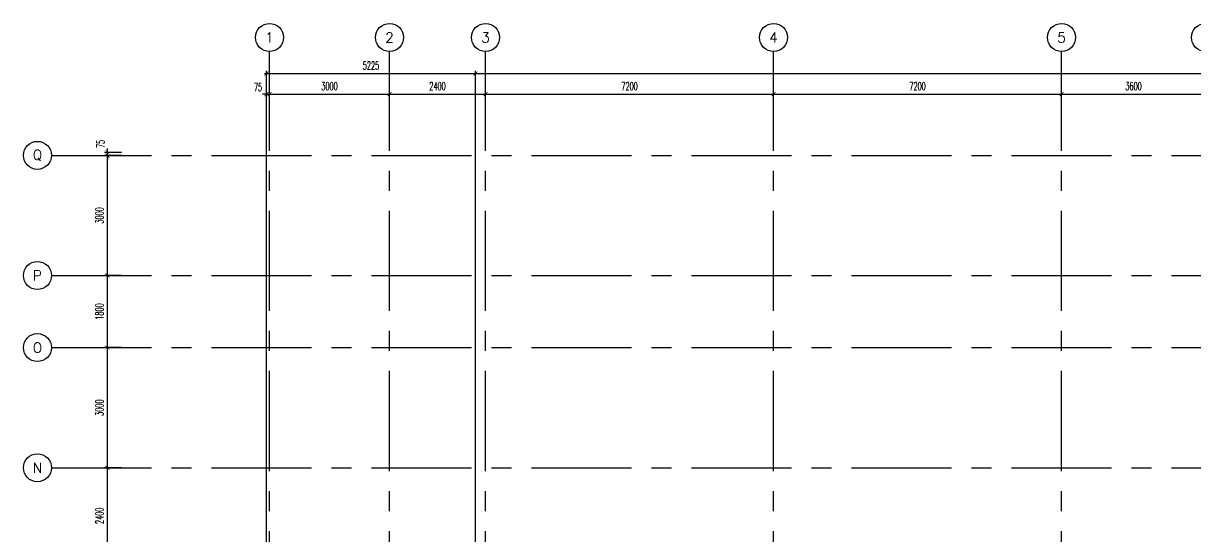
# Model space of a CAD drawing. Extents: x -0.4 to 91.7, y -13.2 to 78.1.
# Drawn here: x -0.35 to 28.95, y 65.25 to 78.06 of the extents above; entities that cross this region are included whole.
import ezdxf
from ezdxf.enums import TextEntityAlignment as Align

# ---------------------------------------------------------------- set-up
doc = ezdxf.new("R2010")
doc.units = 0
doc.header["$MEASUREMENT"] = 0
doc.header["$PDMODE"] = 3
doc.header["$PDSIZE"] = 0.1
doc.linetypes.add('CENTERX2', pattern=[4, 2.5, -0.5, 0.5, -0.5])
doc.layers.get('0').update_dxf_attribs({"color": 11, "linetype": 'CONTINUOUS'})
doc.layers.get('DEFPOINTS').update_dxf_attribs({"color": 11, "linetype": 'CONTINUOUS'})
for name, color, linetype in [('AX', 11, 'CONTINUOUS'), ('AX-CR', 11, 'CONTINUOUS'), ('AX-DIM', 11, 'CONTINUOUS'), ('AX-TXT', 11, 'CONTINUOUS'), ('AXES', 11, 'CENTERX2')]:
    doc.layers.add(name, color=color, linetype=linetype)
doc.styles.add('ROMANS', font='ROMANS.shx', dxfattribs={"width": 0.6})
doc.dimstyles.new('STANDARD in', dxfattribs={"dimtxt": 0.2, "dimasz": 0.1, "dimexe": 0.07, "dimexo": 0.05, "dimgap": 0.1, "dimtad": 1, "dimdec": 0, "dimlfac": 1000, "dimzin": 0, "dimdsep": 46, "dimtxsty": 'ROMANS', "dimblk": 'ARCHTICK', "dimcen": 0.05, "dimdle": 0.05, "dimclrd": 7, "dimclre": 7, "dimclrt": 2, "dimadec": 0, "dimazin": 0, "dimtfac": 1, "dimtdec": 0, "dimtmove": 2, "dimatfit": 3, "dimldrblk": 'ARCHTICK', "dimfxl": 0, "dimtolj": 1, "dimtzin": 0, "dimarcsym": 0})

# ---------------------------------------------------------------- blocks, each defined once
blk = doc.blocks.new('_ARCHTICK')
at = {"color": 0, "linetype": 'ByBlock', "const_width": 0.15}
blk.add_lwpolyline([(-0.5, -0.5), (0.5, 0.5)], dxfattribs=at)
blk = doc.blocks.new('*D137')
at = {"layer": 'AX-DIM', "color": 7, "lineweight": -2}
for p, q in [((10.901, 76.813), (86.317, 76.813)), ((10.951, 64.685), (10.951, 76.883)), ((86.267, 75.443), (86.267, 76.883))]:
    blk.add_line(p, q, dxfattribs=at)
at = {"layer": 'DEFPOINTS', "color": 0}
for p in [(86.267, 76.813), (86.267, 75.393), (10.951, 64.635)]:
    blk.add_point(p, dxfattribs=at)
at = {"layer": 'AX-DIM', "color": 7, "lineweight": -2, "xscale": 0.1, "yscale": 0.1, "zscale": 0.1, "rotation": 180}
blk.add_blockref('_ARCHTICK', (10.951, 76.813), dxfattribs=at)
at = {"layer": 'AX-DIM', "color": 7, "lineweight": -2, "xscale": 0.1, "yscale": 0.1, "zscale": 0.1}
blk.add_blockref('_ARCHTICK', (86.267, 76.813), dxfattribs=at)
at = {"layer": 'AX-DIM', "color": 2, "insert": (48.609, 77.013), "char_height": 0.2, "attachment_point": 5, "style": 'ROMANS'}
blk.add_mtext('\\A1;75316', dxfattribs=at)
blk = doc.blocks.new('*D175')
at = {"layer": 'AX-DIM', "color": 7, "linetype": 'ByBlock', "lineweight": -2}
for p, q in [((18.351, 76.298), (25.651, 76.298)), ((18.401, 75.948), (18.401, 76.368)), ((25.601, 75.948), (25.601, 76.368))]:
    blk.add_line(p, q, dxfattribs=at)
at = {"layer": 'DEFPOINTS', "color": 0, "linetype": 'ByBlock'}
for p in [(25.601, 76.298), (18.401, 75.898), (25.601, 75.898)]:
    blk.add_point(p, dxfattribs=at)
at = {"layer": 'AX-DIM', "color": 7, "linetype": 'ByBlock', "lineweight": -2, "xscale": 0.1, "yscale": 0.1, "zscale": 0.1, "rotation": 180}
blk.add_blockref('_ARCHTICK', (18.401, 76.298), dxfattribs=at)
at = {"layer": 'AX-DIM', "color": 7, "linetype": 'ByBlock', "lineweight": -2, "xscale": 0.1, "yscale": 0.1, "zscale": 0.1}
blk.add_blockref('_ARCHTICK', (25.601, 76.298), dxfattribs=at)
at = {"layer": 'AX-DIM', "color": 2, "linetype": 'ByBlock', "insert": (22.001, 76.498), "char_height": 0.2, "attachment_point": 5, "style": 'ROMANS'}
blk.add_mtext('\\A1;7200', dxfattribs=at)
blk = doc.blocks.new('*D159')
at = {"layer": 'AX-DIM', "color": 7, "lineweight": -2}
for p, q in [((5.676, 76.813), (11.001, 76.813)), ((5.726, 61.34), (5.726, 76.883)), ((10.951, 64.685), (10.951, 76.883))]:
    blk.add_line(p, q, dxfattribs=at)
at = {"layer": 'DEFPOINTS', "color": 0}
for p in [(10.951, 76.813), (10.951, 64.635), (5.726, 61.29)]:
    blk.add_point(p, dxfattribs=at)
at = {"layer": 'AX-DIM', "color": 7, "lineweight": -2, "xscale": 0.1, "yscale": 0.1, "zscale": 0.1, "rotation": 180}
blk.add_blockref('_ARCHTICK', (5.726, 76.813), dxfattribs=at)
at = {"layer": 'AX-DIM', "color": 7, "lineweight": -2, "xscale": 0.1, "yscale": 0.1, "zscale": 0.1}
blk.add_blockref('_ARCHTICK', (10.951, 76.813), dxfattribs=at)
at = {"layer": 'AX-DIM', "color": 2, "insert": (8.339, 77.013), "char_height": 0.2, "attachment_point": 5, "style": 'ROMANS'}
blk.add_mtext('\\A1;5225', dxfattribs=at)
blk = doc.blocks.new('*D140')
at = {"layer": 'AX-DIM', "color": 7, "linetype": 'ByBlock', "lineweight": -2}
for p, q in [((2.1, 66.97), (1.68, 66.97)), ((1.75, 64.52), (1.75, 67.02)), ((2.1, 64.57), (1.68, 64.57))]:
    blk.add_line(p, q, dxfattribs=at)
at = {"layer": 'DEFPOINTS', "color": 0, "linetype": 'ByBlock'}
for p in [(1.75, 66.97), (2.15, 66.97), (2.15, 64.57)]:
    blk.add_point(p, dxfattribs=at)
at = {"layer": 'AX-DIM', "color": 7, "linetype": 'ByBlock', "lineweight": -2, "xscale": 0.1, "yscale": 0.1, "zscale": 0.1}
for p, rotation in [((1.75, 66.97), 90), ((1.75, 64.57), 270)]:
    blk.add_blockref('_ARCHTICK', p, dxfattribs=dict(at, rotation=rotation))
at = {"layer": 'AX-DIM', "color": 2, "linetype": 'ByBlock', "insert": (1.55, 65.77), "char_height": 0.2, "attachment_point": 5, "rotation": 90, "style": 'ROMANS'}
blk.add_mtext('\\A1;2400', dxfattribs=at)
blk = doc.blocks.new('*D180')
at = {"layer": 'AX-DIM', "color": 7, "linetype": 'ByBlock', "lineweight": -2}
for p, q in [((5.751, 76.298), (8.851, 76.298)), ((5.801, 75.948), (5.801, 76.368)), ((8.801, 75.948), (8.801, 76.368))]:
    blk.add_line(p, q, dxfattribs=at)
at = {"layer": 'DEFPOINTS', "color": 0, "linetype": 'ByBlock'}
for p in [(8.801, 76.298), (5.801, 75.898), (8.801, 75.898)]:
    blk.add_point(p, dxfattribs=at)
at = {"layer": 'AX-DIM', "color": 7, "linetype": 'ByBlock', "lineweight": -2, "xscale": 0.1, "yscale": 0.1, "zscale": 0.1, "rotation": 180}
blk.add_blockref('_ARCHTICK', (5.801, 76.298), dxfattribs=at)
at = {"layer": 'AX-DIM', "color": 7, "linetype": 'ByBlock', "lineweight": -2, "xscale": 0.1, "yscale": 0.1, "zscale": 0.1}
blk.add_blockref('_ARCHTICK', (8.801, 76.298), dxfattribs=at)
at = {"layer": 'AX-DIM', "color": 2, "linetype": 'ByBlock', "insert": (7.301, 76.498), "char_height": 0.2, "attachment_point": 5, "style": 'ROMANS'}
blk.add_mtext('\\A1;3000', dxfattribs=at)
blk = doc.blocks.new('*D138')
at = {"layer": 'AX-DIM', "color": 7, "linetype": 'ByBlock', "lineweight": -2}
for p, q in [((2.1, 74.77), (1.68, 74.77)), ((1.75, 71.72), (1.75, 74.82)), ((2.1, 71.77), (1.68, 71.77))]:
    blk.add_line(p, q, dxfattribs=at)
at = {"layer": 'DEFPOINTS', "color": 0, "linetype": 'ByBlock'}
for p in [(1.75, 74.77), (2.15, 74.77), (2.15, 71.77)]:
    blk.add_point(p, dxfattribs=at)
at = {"layer": 'AX-DIM', "color": 7, "linetype": 'ByBlock', "lineweight": -2, "xscale": 0.1, "yscale": 0.1, "zscale": 0.1}
for p, rotation in [((1.75, 74.77), 90), ((1.75, 71.77), 270)]:
    blk.add_blockref('_ARCHTICK', p, dxfattribs=dict(at, rotation=rotation))
at = {"layer": 'AX-DIM', "color": 2, "linetype": 'ByBlock', "insert": (1.55, 73.27), "char_height": 0.2, "attachment_point": 5, "rotation": 90, "style": 'ROMANS'}
blk.add_mtext('\\A1;3000', dxfattribs=at)
blk = doc.blocks.new('AXL')
at = {"layer": 'AX-CR'}
blk.add_circle((-350, 0), 350, dxfattribs=at)
at = {"layer": 'AX-TXT', "style": 'ROMANS'}
blk.add_attdef('AX', text='', height=250, dxfattribs=at).set_placement((-350, 0), align=Align.MIDDLE)
blk = doc.blocks.new('*D139')
at = {"layer": 'AX-DIM', "color": 7, "linetype": 'ByBlock', "lineweight": -2}
for p, q in [((2.1, 74.845), (1.68, 74.845)), ((2.1, 74.77), (1.68, 74.77)), ((1.75, 74.845), (1.75, 74.945)), ((1.75, 74.77), (1.75, 74.845)), ((1.75, 74.77), (1.75, 74.67))]:
    blk.add_line(p, q, dxfattribs=at)
at = {"layer": 'DEFPOINTS', "color": 0, "linetype": 'ByBlock'}
for p in [(1.75, 74.845), (2.15, 74.845), (2.15, 74.77)]:
    blk.add_point(p, dxfattribs=at)
at = {"layer": 'AX-DIM', "color": 7, "linetype": 'ByBlock', "lineweight": -2, "xscale": 0.1, "yscale": 0.1, "zscale": 0.1}
for p, rotation in [((1.75, 74.845), 270), ((1.75, 74.77), 90)]:
    blk.add_blockref('_ARCHTICK', p, dxfattribs=dict(at, rotation=rotation))
at = {"layer": 'AX-DIM', "color": 2, "linetype": 'ByBlock', "insert": (1.575, 75.054), "char_height": 0.2, "attachment_point": 5, "rotation": 90, "style": 'ROMANS'}
blk.add_mtext('\\A1;75', dxfattribs=at)
blk = doc.blocks.new('*D181')
at = {"layer": 'AX-DIM', "color": 7, "linetype": 'ByBlock', "lineweight": -2}
for p, q in [((5.726, 76.298), (5.626, 76.298)), ((5.726, 75.948), (5.726, 76.368)), ((5.726, 76.298), (5.801, 76.298)), ((5.801, 75.948), (5.801, 76.368)), ((5.801, 76.298), (5.901, 76.298))]:
    blk.add_line(p, q, dxfattribs=at)
at = {"layer": 'DEFPOINTS', "color": 0, "linetype": 'ByBlock'}
for p in [(5.801, 76.298), (5.726, 75.898), (5.801, 75.898)]:
    blk.add_point(p, dxfattribs=at)
at = {"layer": 'AX-DIM', "color": 7, "linetype": 'ByBlock', "lineweight": -2, "xscale": 0.1, "yscale": 0.1, "zscale": 0.1}
blk.add_blockref('_ARCHTICK', (5.726, 76.298), dxfattribs=at)
at = {"layer": 'AX-DIM', "color": 7, "linetype": 'ByBlock', "lineweight": -2, "xscale": 0.1, "yscale": 0.1, "zscale": 0.1, "rotation": 180}
blk.add_blockref('_ARCHTICK', (5.801, 76.298), dxfattribs=at)
at = {"layer": 'AX-DIM', "color": 2, "linetype": 'ByBlock', "insert": (5.514, 76.473), "char_height": 0.2, "attachment_point": 5, "style": 'ROMANS'}
blk.add_mtext('\\A1;75', dxfattribs=at)
blk = doc.blocks.new('AXU')
at = {"layer": 'AX-CR'}
blk.add_circle((0, 350), 350, dxfattribs=at)
at = {"layer": 'AX-TXT', "style": 'ROMANS'}
blk.add_attdef('AX', text='', height=250, dxfattribs=at).set_placement((0, 350), align=Align.MIDDLE)
blk = doc.blocks.new('*D182')
at = {"layer": 'AX-DIM', "color": 7, "linetype": 'ByBlock', "lineweight": -2}
for p, q in [((11.151, 76.298), (18.451, 76.298)), ((11.201, 75.948), (11.201, 76.368)), ((18.401, 75.948), (18.401, 76.368))]:
    blk.add_line(p, q, dxfattribs=at)
at = {"layer": 'DEFPOINTS', "color": 0, "linetype": 'ByBlock'}
for p in [(18.401, 76.298), (11.201, 75.898), (18.401, 75.898)]:
    blk.add_point(p, dxfattribs=at)
at = {"layer": 'AX-DIM', "color": 7, "linetype": 'ByBlock', "lineweight": -2, "xscale": 0.1, "yscale": 0.1, "zscale": 0.1, "rotation": 180}
blk.add_blockref('_ARCHTICK', (11.201, 76.298), dxfattribs=at)
at = {"layer": 'AX-DIM', "color": 7, "linetype": 'ByBlock', "lineweight": -2, "xscale": 0.1, "yscale": 0.1, "zscale": 0.1}
blk.add_blockref('_ARCHTICK', (18.401, 76.298), dxfattribs=at)
at = {"layer": 'AX-DIM', "color": 2, "linetype": 'ByBlock', "insert": (14.801, 76.498), "char_height": 0.2, "attachment_point": 5, "style": 'ROMANS'}
blk.add_mtext('\\A1;7200', dxfattribs=at)
blk = doc.blocks.new('*D183')
at = {"layer": 'AX-DIM', "color": 7, "linetype": 'ByBlock', "lineweight": -2}
for p, q in [((8.751, 76.298), (11.251, 76.298)), ((8.801, 75.948), (8.801, 76.368)), ((11.201, 75.948), (11.201, 76.368))]:
    blk.add_line(p, q, dxfattribs=at)
at = {"layer": 'DEFPOINTS', "color": 0, "linetype": 'ByBlock'}
for p in [(11.201, 76.298), (8.801, 75.898), (11.201, 75.898)]:
    blk.add_point(p, dxfattribs=at)
at = {"layer": 'AX-DIM', "color": 7, "linetype": 'ByBlock', "lineweight": -2, "xscale": 0.1, "yscale": 0.1, "zscale": 0.1, "rotation": 180}
blk.add_blockref('_ARCHTICK', (8.801, 76.298), dxfattribs=at)
at = {"layer": 'AX-DIM', "color": 7, "linetype": 'ByBlock', "lineweight": -2, "xscale": 0.1, "yscale": 0.1, "zscale": 0.1}
blk.add_blockref('_ARCHTICK', (11.201, 76.298), dxfattribs=at)
at = {"layer": 'AX-DIM', "color": 2, "linetype": 'ByBlock', "insert": (10.001, 76.498), "char_height": 0.2, "attachment_point": 5, "style": 'ROMANS'}
blk.add_mtext('\\A1;2400', dxfattribs=at)
blk = doc.blocks.new('*D185')
at = {"layer": 'AX-DIM', "color": 7, "linetype": 'ByBlock', "lineweight": -2}
for p, q in [((25.551, 76.298), (29.251, 76.298)), ((25.601, 75.948), (25.601, 76.368)), ((29.201, 75.948), (29.201, 76.368))]:
    blk.add_line(p, q, dxfattribs=at)
at = {"layer": 'DEFPOINTS', "color": 0, "linetype": 'ByBlock'}
for p in [(29.201, 76.298), (25.601, 75.898), (29.201, 75.898)]:
    blk.add_point(p, dxfattribs=at)
at = {"layer": 'AX-DIM', "color": 7, "linetype": 'ByBlock', "lineweight": -2, "xscale": 0.1, "yscale": 0.1, "zscale": 0.1, "rotation": 180}
blk.add_blockref('_ARCHTICK', (25.601, 76.298), dxfattribs=at)
at = {"layer": 'AX-DIM', "color": 7, "linetype": 'ByBlock', "lineweight": -2, "xscale": 0.1, "yscale": 0.1, "zscale": 0.1}
blk.add_blockref('_ARCHTICK', (29.201, 76.298), dxfattribs=at)
at = {"layer": 'AX-DIM', "color": 2, "linetype": 'ByBlock', "insert": (27.401, 76.498), "char_height": 0.2, "attachment_point": 5, "style": 'ROMANS'}
blk.add_mtext('\\A1;3600', dxfattribs=at)
blk = doc.blocks.new('*D141')
at = {"layer": 'AX-DIM', "color": 7, "linetype": 'ByBlock', "lineweight": -2}
for p, q in [((2.1, 69.97), (1.68, 69.97)), ((1.75, 66.92), (1.75, 70.02)), ((2.1, 66.97), (1.68, 66.97))]:
    blk.add_line(p, q, dxfattribs=at)
at = {"layer": 'DEFPOINTS', "color": 0, "linetype": 'ByBlock'}
for p in [(1.75, 69.97), (2.15, 69.97), (2.15, 66.97)]:
    blk.add_point(p, dxfattribs=at)
at = {"layer": 'AX-DIM', "color": 7, "linetype": 'ByBlock', "lineweight": -2, "xscale": 0.1, "yscale": 0.1, "zscale": 0.1}
for p, rotation in [((1.75, 69.97), 90), ((1.75, 66.97), 270)]:
    blk.add_blockref('_ARCHTICK', p, dxfattribs=dict(at, rotation=rotation))
at = {"layer": 'AX-DIM', "color": 2, "linetype": 'ByBlock', "insert": (1.55, 68.47), "char_height": 0.2, "attachment_point": 5, "rotation": 90, "style": 'ROMANS'}
blk.add_mtext('\\A1;3000', dxfattribs=at)
blk = doc.blocks.new('*D142')
at = {"layer": 'AX-DIM', "color": 7, "linetype": 'ByBlock', "lineweight": -2}
for p, q in [((1.75, 69.92), (1.75, 71.82)), ((2.1, 71.77), (1.68, 71.77)), ((2.1, 69.97), (1.68, 69.97))]:
    blk.add_line(p, q, dxfattribs=at)
at = {"layer": 'DEFPOINTS', "color": 0, "linetype": 'ByBlock'}
for p in [(1.75, 71.77), (2.15, 71.77), (2.15, 69.97)]:
    blk.add_point(p, dxfattribs=at)
at = {"layer": 'AX-DIM', "color": 7, "linetype": 'ByBlock', "lineweight": -2, "xscale": 0.1, "yscale": 0.1, "zscale": 0.1}
for p, rotation in [((1.75, 71.77), 90), ((1.75, 69.97), 270)]:
    blk.add_blockref('_ARCHTICK', p, dxfattribs=dict(at, rotation=rotation))
at = {"layer": 'AX-DIM', "color": 2, "linetype": 'ByBlock', "insert": (1.55, 70.87), "char_height": 0.2, "attachment_point": 5, "rotation": 90, "style": 'ROMANS'}
blk.add_mtext('\\A1;1800', dxfattribs=at)

msp = doc.modelspace()

# ---------------------------------------------------------------- linework, layer by layer
at = {"layer": 'AXES'}
for p, q in [((5.8014, -1.1143), (5.8014, 77.3632)), ((8.8014, -1.1143), (8.8014, 77.3632)), ((11.2014, -1.1143), (11.2014, 77.3632)), ((18.4014, -1.1143), (18.4014, 77.3632)), ((25.6014, -1.1143), (25.6014, 77.3632)), ((0.35, 74.77), (69.4414, 74.77)), ((0.35, 71.77), (90.9611, 71.77)), ((0.35, 69.97), (69.4414, 69.97)), ((0.35, 66.97), (69.4414, 66.97))]:
    msp.add_line(p, q, dxfattribs=at)

# ---------------------------------------------------------------- block references
at = {"layer": 'AX', "xscale": 0.001000000047497451, "yscale": 0.0009999999892897904, "zscale": 0.001}
for name, p, values in [('AXU', (5.8014, 77.3632), {'AX': '1'}), ('AXU', (8.8014, 77.3632), {'AX': '2'}), ('AXU', (11.2014, 77.3632), {'AX': '3'}), ('AXU', (18.4014, 77.3632), {'AX': '4'}), ('AXU', (25.6014, 77.3632), {'AX': '5'}), ('AXU', (29.2014, 77.3632), {'AX': '6'}), ('AXL', (0.35, 74.77), {'AX': 'Q'}), ('AXL', (0.35, 71.77), {'AX': 'P'}), ('AXL', (0.35, 69.97), {'AX': 'O'}), ('AXL', (0.35, 66.97), {'AX': 'N'})]:
    msp.add_blockref(name, p, dxfattribs=at).add_auto_attribs(values)

# ---------------------------------------------------------------- dimensions: what is measured, and where the dimension line sits
at = {"layer": 'AX-DIM'}
for base, p1, p2, picture, middle in [((10.9514, 76.813), (5.7264, 61.2897), (10.9514, 64.6346), '*D159', (8.3389, 77.013)), ((86.2675, 76.813), (10.9514, 64.6346), (86.2675, 75.3929), '*D137', (48.6094, 77.013))]:
    dim = msp.add_linear_dim(base=base, p1=p1, p2=p2, dimstyle='STANDARD in', dxfattribs=at)
    dim.commit()
    dim.dimension.update_dxf_attribs({"geometry": picture, "text_midpoint": middle})
at = {"layer": 'AX-DIM', "color": 1, "linetype": 'ByBlock'}
dim = msp.add_linear_dim(base=(5.8014, 76.2984), p1=(5.7264, 75.8984), p2=(5.8014, 75.8984), dimstyle='STANDARD in', dxfattribs=at)
dim.commit()
dim.dimension.update_dxf_attribs({"geometry": '*D181', "text_midpoint": (5.5144, 76.4734), "dimtype": 160})
for base, p1, p2, picture, middle in [((8.8014, 76.2984), (5.8014, 75.8984), (8.8014, 75.8984), '*D180', (7.3014, 76.4984)), ((11.2014, 76.2984), (8.8014, 75.8984), (11.2014, 75.8984), '*D183', (10.0014, 76.4984)), ((18.4014, 76.2984), (11.2014, 75.8984), (18.4014, 75.8984), '*D182', (14.8014, 76.4984)), ((25.6014, 76.2984), (18.4014, 75.8984), (25.6014, 75.8984), '*D175', (22.0014, 76.4984)), ((29.2014, 76.2984), (25.6014, 75.8984), (29.2014, 75.8984), '*D185', (27.4014, 76.4984))]:
    dim = msp.add_linear_dim(base=base, p1=p1, p2=p2, dimstyle='STANDARD in', dxfattribs=at)
    dim.commit()
    dim.dimension.update_dxf_attribs({"geometry": picture, "text_midpoint": middle})
at = {"layer": 'AX-DIM', "linetype": 'ByBlock'}
dim = msp.add_linear_dim(base=(1.75, 74.845), p1=(2.15, 74.77), p2=(2.15, 74.845), angle=90, dimstyle='STANDARD in', dxfattribs=at)
dim.commit()
dim.dimension.update_dxf_attribs({"geometry": '*D139', "text_midpoint": (1.575, 75.0538), "dimtype": 160})
for base, p1, p2, picture, middle in [((1.75, 74.77), (2.15, 71.77), (2.15, 74.77), '*D138', (1.55, 73.27)), ((1.75, 71.77), (2.15, 69.97), (2.15, 71.77), '*D142', (1.55, 70.87)), ((1.75, 69.97), (2.15, 66.97), (2.15, 69.97), '*D141', (1.55, 68.47)), ((1.75, 66.97), (2.15, 64.57), (2.15, 66.97), '*D140', (1.55, 65.77))]:
    dim = msp.add_linear_dim(base=base, p1=p1, p2=p2, angle=90, dimstyle='STANDARD in', dxfattribs=at)
    dim.commit()
    dim.dimension.update_dxf_attribs({"geometry": picture, "text_midpoint": middle})

doc.saveas('drawing.dxf')
